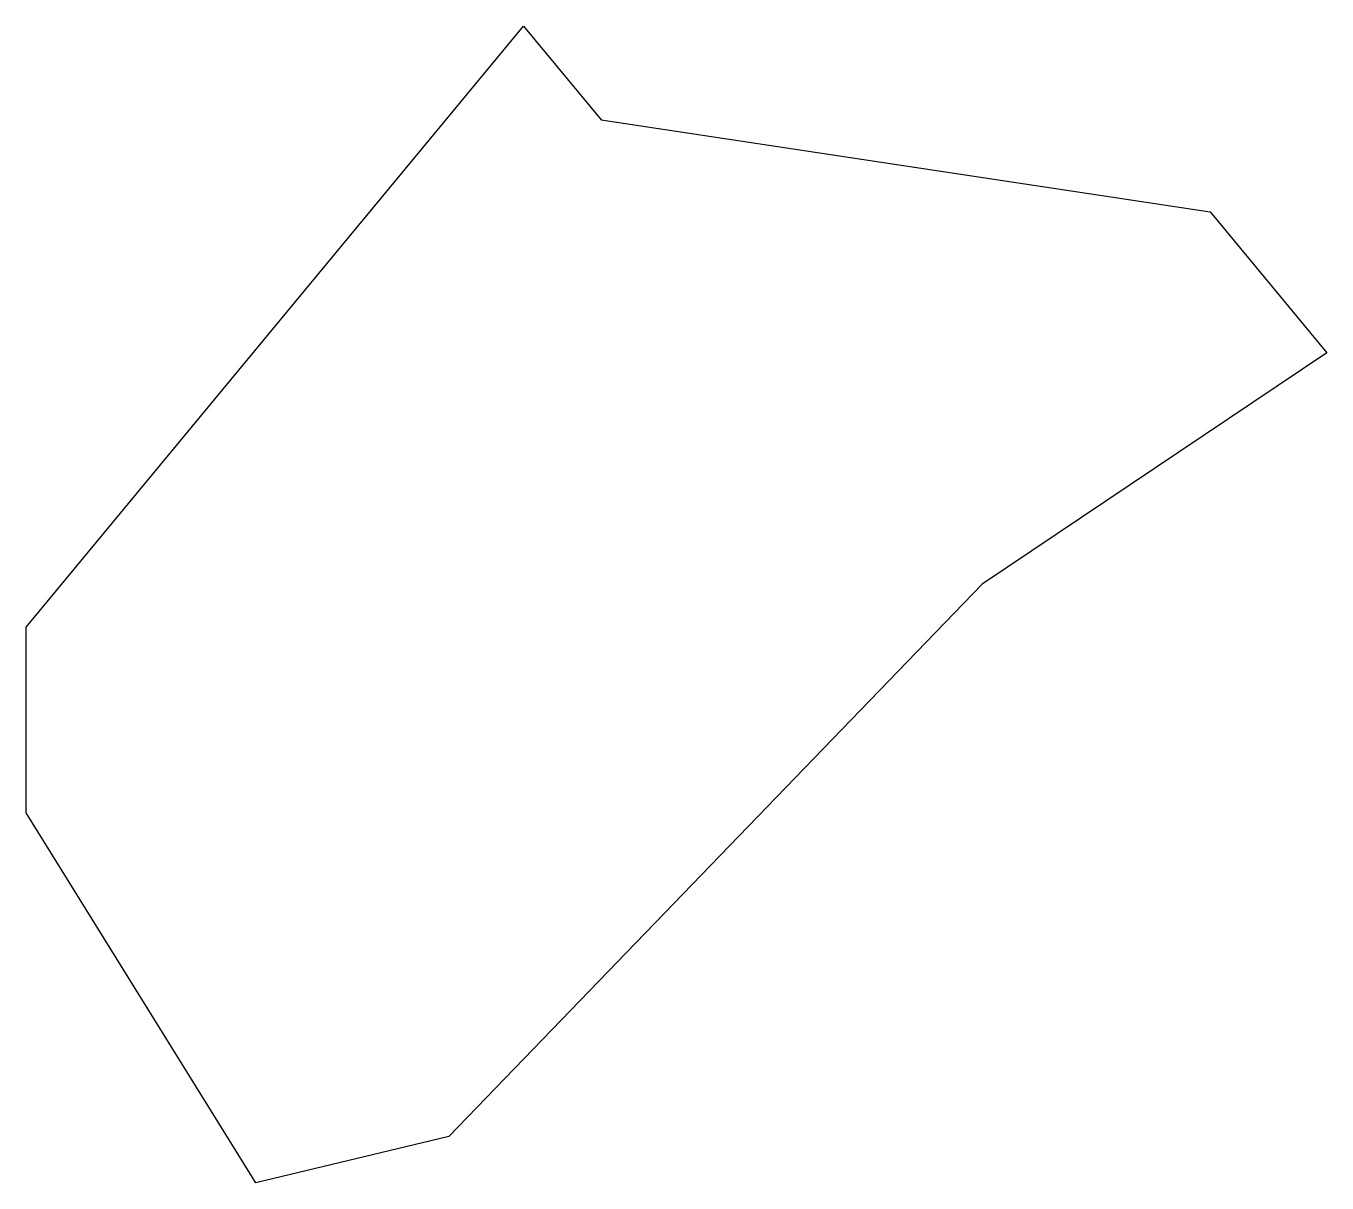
# Model space of a CAD drawing. Header units: millimetres. Extents: x 0 to 48.8, y 0 to 43.4.
import ezdxf

# ---------------------------------------------------------------- set-up
doc = ezdxf.new("R2010")
doc.units = ezdxf.units.MM
doc.layers.add('K', color=7, linetype='Continuous')

msp = doc.modelspace()

# ---------------------------------------------------------------- linework, layer by layer
at = {"layer": 'K'}
msp.add_lwpolyline([(8.625, 0), (0, 13.895), (0, 20.864), (18.671, 43.426), (21.581, 39.91), (44.438, 36.457), (48.819, 31.164), (35.879, 22.478), (15.866, 1.75), (8.625, 0)], close=True, dxfattribs=at)

doc.saveas('drawing.dxf')
